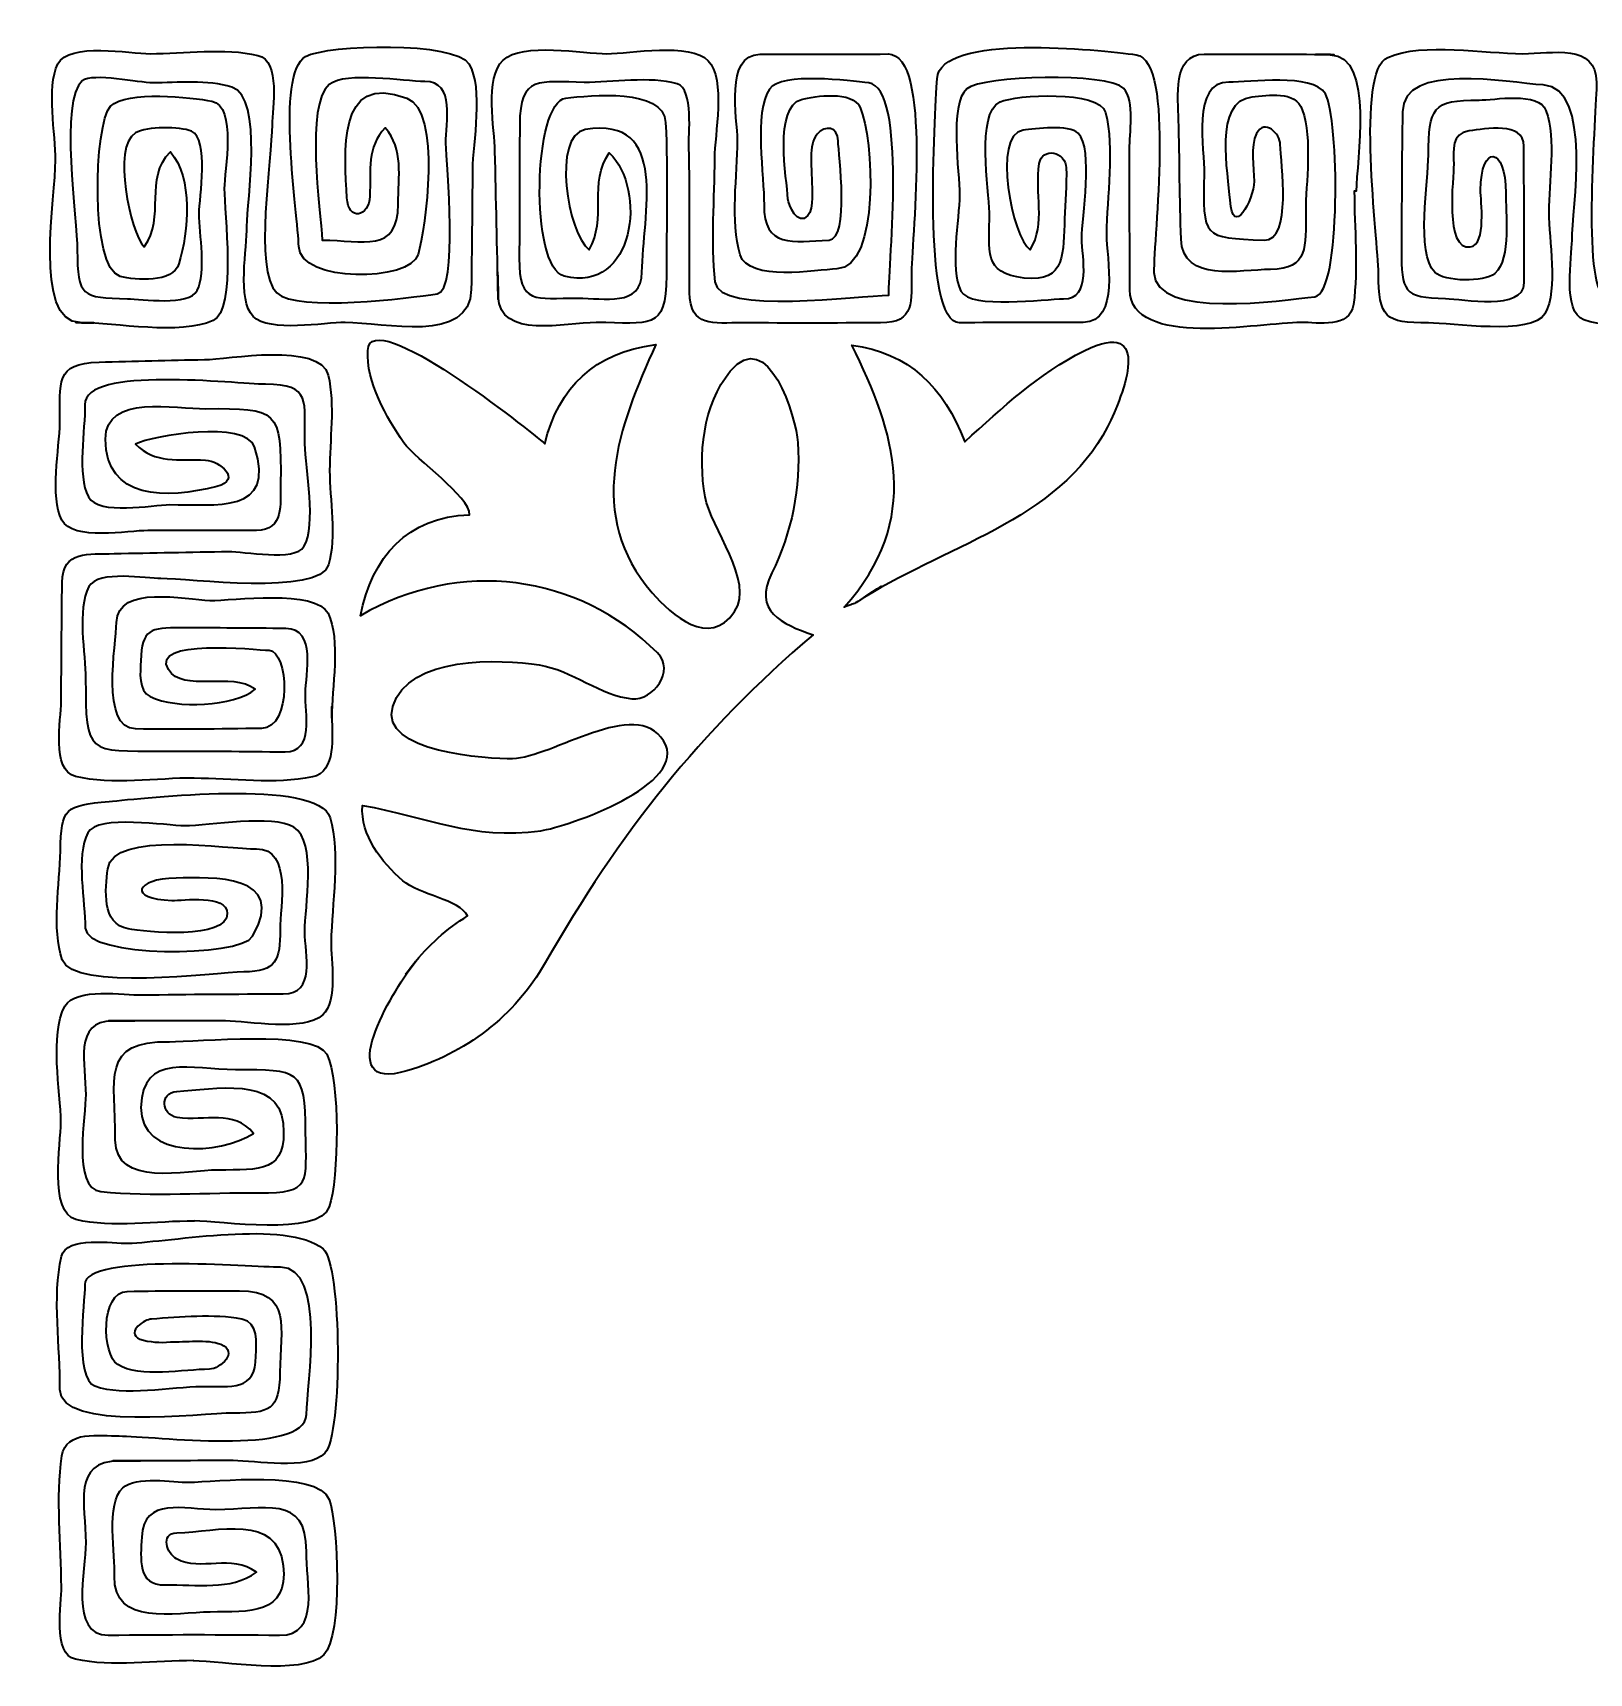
# Model space of a CAD drawing. Header units: inches. Extents: x 0.7 to 7.7, y -15.1 to -1.8.
# Drawn here: x 1.37 to 4.313, y -12.013 to -8.911 of the extents above; entities that cross this region are included whole.
import ezdxf

# ---------------------------------------------------------------- set-up
doc = ezdxf.new("R2010")
doc.units = ezdxf.units.IN
doc.header["$MEASUREMENT"] = 0
doc.layers.add('Layer 1', color=7, linetype='Continuous')

# ---------------------------------------------------------------- blocks, each defined once
blk = doc.blocks.new('block 2')
at = {"layer": 'Layer 1', "color": 250, "lineweight": 35}
for points, knots in [([(1.4591, -9.4592), (1.5263, -9.46), (1.6489, -9.483), (1.7104, -9.4554), (1.7557, -9.4351), (1.7311, -9.2491), (1.7315, -9.2057), (1.7319, -9.1731), (1.7557, -9.0492), (1.7082, -9.0403), (1.6705, -9.0331), (1.5468, -9.019), (1.5166, -9.0499), (1.4852, -9.082), (1.4768, -9.3566), (1.5348, -9.3716), (1.5638, -9.3791), (1.6346, -9.3849), (1.6457, -9.348), (1.6645, -9.2858), (1.6725, -9.1865), (1.6297, -9.136), (1.5788, -9.1868), (1.6218, -9.2593), (1.5802, -9.316), (1.5536, -9.2881), (1.5193, -9.1263), (1.5635, -9.1005), (1.585, -9.0879), (1.6482, -9.0881), (1.6694, -9.0971), (1.7037, -9.1116), (1.6841, -9.2238), (1.6841, -9.253), (1.6841, -9.2915), (1.6982, -9.3635), (1.6804, -9.3985), (1.6652, -9.4284), (1.5754, -9.4146), (1.5485, -9.414), (1.4622, -9.4118), (1.454, -9.4101), (1.4536, -9.322), (1.4535, -9.268), (1.4193, -9.0357), (1.4629, -9.0021), (1.4837, -8.986), (1.5712, -9.0059), (1.5962, -9.0057), (1.6432, -9.0053), (1.7002, -8.9993), (1.746, -9.0141), (1.8064, -9.0336), (1.7745, -9.2316), (1.7745, -9.2769), (1.7746, -9.3161), (1.7558, -9.4165), (1.786, -9.4475), (1.8164, -9.4785), (1.9213, -9.4588), (1.9603, -9.4589), (2.0332, -9.459), (2.1972, -9.5008), (2.1986, -9.3963), (2.1996, -9.321), (2.2003, -9.2457), (2.2009, -9.1704), (2.2014, -9.1181), (2.222, -9.0162), (2.1941, -8.9698), (2.1683, -8.927), (1.9271, -8.9324), (1.8853, -8.9559), (1.8277, -8.9884), (1.8709, -9.2554), (1.8724, -9.3154), (1.8742, -9.3837), (2.0835, -9.3831), (2.0983, -9.33), (2.1119, -9.281), (2.1436, -9.0598), (2.0769, -9.0346), (1.9421, -8.9835), (1.9595, -9.1416), (1.9635, -9.2233), (1.9657, -9.2674), (2.0055, -9.2598), (2.0069, -9.22), (2.0086, -9.1694), (2.0004, -9.1283), (2.0359, -9.0907), (2.0711, -9.1315), (2.0606, -9.1824), (2.0604, -9.2351), (2.0602, -9.329), (1.9936, -9.3032), (1.9167, -9.3032), (1.9137, -9.248), (1.8838, -9.0457), (1.9302, -9.009), (1.9625, -8.9835), (2.0709, -9.0033), (2.1109, -9.0031), (2.1695, -9.0029), (2.1499, -9.0817), (2.1506, -9.1201), (2.1513, -9.1582), (2.1754, -9.3992), (2.1339, -9.4049), (2.082, -9.4121), (1.8693, -9.4399), (1.8309, -9.4031), (1.7863, -9.3605), (1.822, -9.1453), (1.8219, -9.0851), (1.8219, -9.0545), (1.8393, -8.9642), (1.7949, -8.9537), (1.7326, -8.9389), (1.655, -8.9506), (1.5912, -8.9505), (1.5545, -8.9504), (1.4375, -8.9282), (1.4169, -8.9699), (1.3948, -9.0145), (1.4128, -9.1037), (1.4126, -9.1525), (1.4124, -9.2161), (1.3695, -9.4582), (1.4591, -9.4592), (1.5344, -9.4601), (1.419, -9.4588), (1.4591, -9.4592)], [0, 0, 0, 0, 1, 1, 1, 2, 2, 2, 3, 3, 3, 4, 4, 4, 5, 5, 5, 6, 6, 6, 7, 7, 7, 8, 8, 8, 9, 9, 9, 10, 10, 10, 11, 11, 11, 12, 12, 12, 13, 13, 13, 14, 14, 14, 15, 15, 15, 16, 16, 16, 17, 17, 17, 18, 18, 18, 19, 19, 19, 20, 20, 20, 21, 21, 21, 22, 22, 22, 23, 23, 23, 24, 24, 24, 25, 25, 25, 26, 26, 26, 27, 27, 27, 28, 28, 28, 29, 29, 29, 30, 30, 30, 31, 31, 31, 32, 32, 32, 33, 33, 33, 34, 34, 34, 35, 35, 35, 36, 36, 36, 37, 37, 37, 38, 38, 38, 39, 39, 39, 40, 40, 40, 41, 41, 41, 42, 42, 42, 43, 43, 43, 44, 44, 44, 44]), ([(2.2495, -9.4086), (2.2514, -9.4917), (2.3773, -9.4593), (2.4348, -9.4591), (2.5362, -9.4587), (2.5673, -9.4763), (2.5675, -9.3703), (2.5677, -9.274), (2.5709, -9.177), (2.5661, -9.0808), (2.5627, -9.0141), (2.4229, -9.0299), (2.3776, -9.0345), (2.3156, -9.0408), (2.3083, -9.3545), (2.3746, -9.3712), (2.5068, -9.4046), (2.5321, -9.2076), (2.4597, -9.1381), (2.4196, -9.1939), (2.4564, -9.2629), (2.4214, -9.3213), (2.3808, -9.2916), (2.3511, -9.1048), (2.4139, -9.0942), (2.5756, -9.067), (2.5227, -9.2572), (2.5214, -9.3638), (2.5205, -9.4303), (2.4494, -9.4127), (2.4003, -9.4127), (2.3193, -9.4126), (2.2889, -9.4263), (2.2894, -9.3372), (2.2898, -9.253), (2.29, -9.1688), (2.2902, -9.0846), (2.2904, -8.9906), (2.3281, -9.0037), (2.4123, -9.0048), (2.4655, -9.0056), (2.5362, -8.9924), (2.5879, -9.0074), (2.6195, -9.0166), (2.6093, -9.108), (2.6099, -9.1274), (2.6128, -9.2189), (2.6109, -9.3104), (2.6116, -9.4019), (2.6122, -9.4692), (2.6552, -9.4592), (2.7121, -9.4596), (2.799, -9.4601), (2.8858, -9.4599), (2.9727, -9.4597), (3.0384, -9.4596), (3.0307, -9.4183), (3.0312, -9.3629), (3.0317, -9.2962), (3.0705, -8.9506), (2.9867, -8.9511), (2.906, -8.9517), (2.8252, -8.9516), (2.7444, -8.9517), (2.6772, -8.9517), (2.702, -9.073), (2.7021, -9.1145), (2.7023, -9.1803), (2.6878, -9.2674), (2.7069, -9.3307), (2.7227, -9.3828), (2.8517, -9.359), (2.8898, -9.3577), (2.9725, -9.3547), (2.9595, -9.1097), (2.934, -9.0524), (2.9193, -9.0196), (2.8488, -9.0304), (2.8229, -9.0372), (2.7702, -9.0512), (2.7951, -9.1876), (2.7975, -9.2251), (2.7982, -9.2368), (2.8159, -9.2778), (2.8352, -9.2568), (2.847, -9.244), (2.8425, -9.202), (2.8425, -9.1901), (2.8427, -9.1652), (2.8352, -9.124), (2.8527, -9.1028), (2.8675, -9.0849), (2.8919, -9.0883), (2.8924, -9.1152), (2.8928, -9.1413), (2.9151, -9.3003), (2.8752, -9.3029), (2.8062, -9.3073), (2.7516, -9.3178), (2.7523, -9.2363), (2.7527, -9.1849), (2.7328, -9.0605), (2.7624, -9.0176), (2.7854, -8.9844), (2.9147, -9.0021), (2.9503, -9.0059), (3.0229, -9.0135), (2.988, -9.3484), (2.988, -9.4073), (2.9341, -9.4073), (2.6661, -9.4455), (2.6592, -9.3819), (2.6509, -9.3056), (2.6584, -9.2246), (2.6586, -9.1479), (2.6587, -9.1052), (2.6801, -8.9987), (2.6469, -8.9639), (2.6128, -8.9282), (2.4983, -8.9505), (2.4552, -8.9505), (2.4102, -8.9506), (2.2955, -8.9284), (2.2588, -8.9626), (2.2239, -8.9949), (2.2427, -9.096), (2.2435, -9.1346), (2.2454, -9.226), (2.2474, -9.3173), (2.2495, -9.4086), (2.2505, -9.4504), (2.2467, -9.2869), (2.2495, -9.4086)], [0, 0, 0, 0, 1, 1, 1, 2, 2, 2, 3, 3, 3, 4, 4, 4, 5, 5, 5, 6, 6, 6, 7, 7, 7, 8, 8, 8, 9, 9, 9, 10, 10, 10, 11, 11, 11, 12, 12, 12, 13, 13, 13, 14, 14, 14, 15, 15, 15, 16, 16, 16, 17, 17, 17, 18, 18, 18, 19, 19, 19, 20, 20, 20, 21, 21, 21, 22, 22, 22, 23, 23, 23, 24, 24, 24, 25, 25, 25, 26, 26, 26, 27, 27, 27, 28, 28, 28, 29, 29, 29, 30, 30, 30, 31, 31, 31, 32, 32, 32, 33, 33, 33, 34, 34, 34, 35, 35, 35, 36, 36, 36, 37, 37, 37, 38, 38, 38, 39, 39, 39, 40, 40, 40, 41, 41, 41, 42, 42, 42, 43, 43, 43, 44, 44, 44, 44]), ([(3.823, -8.9524), (3.7436, -8.9507), (3.6642, -8.9515), (3.5847, -8.9514), (3.5237, -8.9514), (3.5353, -9.0351), (3.5363, -9.0754), (3.5382, -9.1506), (3.5379, -9.2259), (3.5408, -9.3011), (3.544, -9.3844), (3.6522, -9.359), (3.7099, -9.3586), (3.7828, -9.3579), (3.7763, -9.3136), (3.7765, -9.2515), (3.7766, -9.1921), (3.7897, -9.1142), (3.77, -9.0567), (3.7572, -9.0191), (3.705, -9.0294), (3.6753, -9.0322), (3.6014, -9.0393), (3.6306, -9.1777), (3.6335, -9.2273), (3.6378, -9.3014), (3.6785, -9.2284), (3.6788, -9.1917), (3.6789, -9.1668), (3.6714, -9.1249), (3.6836, -9.1017), (3.6989, -9.0723), (3.7283, -9.1026), (3.7285, -9.1221), (3.7289, -9.1567), (3.7521, -9.3053), (3.6977, -9.3032), (3.5809, -9.2987), (3.582, -9.299), (3.5846, -9.1778), (3.5855, -9.1339), (3.5596, -9.0021), (3.6313, -9.0043), (3.67, -9.0056), (3.789, -8.986), (3.8137, -9.0265), (3.8398, -9.0695), (3.8443, -9.4047), (3.7937, -9.4102), (3.7329, -9.4167), (3.4918, -9.4535), (3.4896, -9.3645), (3.4881, -9.3012), (3.5306, -8.9634), (3.4559, -8.9526), (3.3884, -8.943), (3.0839, -8.911), (3.0795, -8.9979), (3.0761, -9.0667), (3.0496, -9.46), (3.1218, -9.4594), (3.1998, -9.4589), (3.2779, -9.4587), (3.356, -9.4587), (3.4263, -9.4586), (3.3995, -9.3361), (3.3998, -9.292), (3.4001, -9.2215), (3.4158, -9.13), (3.3978, -9.0617), (3.3865, -9.0191), (3.2279, -9.0279), (3.1985, -9.0418), (3.1525, -9.0636), (3.1778, -9.2093), (3.1783, -9.2507), (3.1792, -9.3249), (3.1648, -9.3656), (3.2443, -9.3749), (3.3244, -9.3844), (3.3175, -9.3241), (3.3206, -9.2628), (3.3221, -9.2311), (3.3247, -9.1985), (3.3237, -9.1667), (3.3228, -9.1358), (3.2782, -9.1259), (3.2728, -9.1583), (3.2636, -9.2135), (3.286, -9.2718), (3.2556, -9.3213), (3.2215, -9.3), (3.1827, -9.1033), (3.2421, -9.0953), (3.2651, -9.0922), (3.3291, -9.0838), (3.3463, -9.101), (3.3759, -9.1305), (3.3532, -9.2606), (3.3532, -9.3002), (3.3531, -9.3344), (3.3732, -9.4152), (3.3185, -9.4143), (3.284, -9.4138), (3.1426, -9.4345), (3.1246, -9.3996), (3.1029, -9.3577), (3.1216, -9.2642), (3.1219, -9.2174), (3.1222, -9.1762), (3.1014, -9.0463), (3.1356, -9.0171), (3.1659, -8.9913), (3.4011, -8.9855), (3.4324, -9.0162), (3.4539, -9.0374), (3.4432, -9.106), (3.4433, -9.1298), (3.4437, -9.219), (3.4435, -9.3082), (3.444, -9.3974), (3.4447, -9.509), (3.6907, -9.459), (3.7677, -9.4588), (3.8003, -9.4587), (3.8605, -9.4708), (3.8669, -9.4246), (3.8765, -9.3554), (3.8684, -9.2802), (3.8684, -9.2105), (3.8696, -9.2105), (3.8708, -9.2105), (3.8721, -9.2105), (3.8721, -9.1552), (3.9081, -8.9542), (3.823, -8.9524), (3.7436, -8.9507), (3.8603, -8.9531), (3.823, -8.9524)], [0, 0, 0, 0, 1, 1, 1, 2, 2, 2, 3, 3, 3, 4, 4, 4, 5, 5, 5, 6, 6, 6, 7, 7, 7, 8, 8, 8, 9, 9, 9, 10, 10, 10, 11, 11, 11, 12, 12, 12, 13, 13, 13, 14, 14, 14, 15, 15, 15, 16, 16, 16, 17, 17, 17, 18, 18, 18, 19, 19, 19, 20, 20, 20, 21, 21, 21, 22, 22, 22, 23, 23, 23, 24, 24, 24, 25, 25, 25, 26, 26, 26, 27, 27, 27, 28, 28, 28, 29, 29, 29, 30, 30, 30, 31, 31, 31, 32, 32, 32, 33, 33, 33, 34, 34, 34, 35, 35, 35, 36, 36, 36, 37, 37, 37, 38, 38, 38, 39, 39, 39, 40, 40, 40, 41, 41, 41, 42, 42, 42, 43, 43, 43, 44, 44, 44, 45, 45, 45, 46, 46, 46, 46]), ([(4.6572, -8.9507), (4.5778, -8.95), (4.4983, -8.9498), (4.4189, -8.9511), (4.3496, -8.9523), (4.3699, -9.0363), (4.3708, -9.0853), (4.3721, -9.1592), (4.3535, -9.2602), (4.3758, -9.3309), (4.3903, -9.3768), (4.5495, -9.3681), (4.5855, -9.3533), (4.6318, -9.3342), (4.607, -9.1891), (4.6066, -9.1487), (4.6056, -9.0497), (4.6054, -9.023), (4.495, -9.0375), (4.4483, -9.0436), (4.4663, -9.2023), (4.4663, -9.2339), (4.4662, -9.2549), (4.486, -9.2589), (4.4994, -9.2492), (4.5236, -9.2318), (4.5128, -9.1735), (4.5127, -9.1497), (4.5125, -9.0758), (4.5559, -9.083), (4.5601, -9.1526), (4.5647, -9.2283), (4.5923, -9.3041), (4.4951, -9.3038), (4.4032, -9.3034), (4.4167, -9.273), (4.4176, -9.1908), (4.4181, -9.1449), (4.3956, -9.0014), (4.467, -9.0037), (4.5023, -9.0048), (4.6333, -8.9874), (4.6505, -9.0252), (4.679, -9.0881), (4.6567, -9.21), (4.6573, -9.2788), (4.6577, -9.3298), (4.6811, -9.4108), (4.61, -9.4114), (4.5281, -9.4121), (4.4229, -9.4296), (4.3434, -9.4089), (4.2963, -9.3967), (4.3267, -9.056), (4.3264, -9.0052), (4.326, -8.9292), (4.2416, -8.9507), (4.1872, -8.9505), (4.1145, -8.9502), (3.9994, -8.9285), (3.9316, -8.9575), (3.8701, -8.9839), (3.9135, -9.3028), (3.9142, -9.366), (3.915, -9.45), (3.9252, -9.4597), (4.009, -9.4597), (4.0495, -9.4597), (4.2054, -9.4843), (4.2289, -9.4422), (4.2549, -9.3958), (4.236, -9.302), (4.236, -9.2505), (4.2361, -9.1925), (4.2505, -9.1136), (4.2309, -9.058), (4.218, -9.0217), (4.1314, -9.0383), (4.1047, -9.0382), (4.0154, -9.0377), (4.0093, -9.0537), (4.0087, -9.1424), (4.0084, -9.1887), (3.9846, -9.3293), (4.0205, -9.3639), (4.0391, -9.3818), (4.1135, -9.3838), (4.1342, -9.366), (4.1656, -9.3389), (4.1545, -9.2483), (4.1547, -9.2141), (4.1554, -9.1254), (4.1075, -9.1206), (4.1072, -9.2089), (4.1071, -9.2275), (4.1193, -9.3114), (4.0876, -9.3161), (4.0383, -9.3236), (4.0566, -9.1851), (4.0564, -9.1598), (4.0561, -9.1324), (4.0514, -9.1009), (4.0856, -9.0966), (4.1158, -9.0929), (4.189, -9.0779), (4.1891, -9.1252), (4.1894, -9.2115), (4.1895, -9.2977), (4.1894, -9.384), (4.1893, -9.4376), (4.0726, -9.414), (4.0409, -9.4135), (3.9606, -9.4122), (3.9576, -9.4), (3.9577, -9.3213), (3.9578, -9.2344), (3.9583, -9.1475), (3.9595, -9.0607), (3.9608, -8.9657), (4.1577, -9.0054), (4.2256, -9.0097), (4.3204, -9.0156), (4.2798, -9.246), (4.2801, -9.3037), (4.2802, -9.3324), (4.2611, -9.4399), (4.3024, -9.4539), (4.3651, -9.475), (4.4554, -9.4587), (4.5209, -9.4584), (4.5562, -9.4583), (4.69, -9.4815), (4.7017, -9.4323), (4.7179, -9.3637), (4.7046, -9.2793), (4.7046, -9.2091), (4.7049, -9.2091), (4.7051, -9.2091), (4.7054, -9.2091), (4.7054, -9.1544), (4.7429, -8.9516), (4.6572, -8.9507), (4.5778, -8.95), (4.6908, -8.9511), (4.6572, -8.9507)], [0, 0, 0, 0, 1, 1, 1, 2, 2, 2, 3, 3, 3, 4, 4, 4, 5, 5, 5, 6, 6, 6, 7, 7, 7, 8, 8, 8, 9, 9, 9, 10, 10, 10, 11, 11, 11, 12, 12, 12, 13, 13, 13, 14, 14, 14, 15, 15, 15, 16, 16, 16, 17, 17, 17, 18, 18, 18, 19, 19, 19, 20, 20, 20, 21, 21, 21, 22, 22, 22, 23, 23, 23, 24, 24, 24, 25, 25, 25, 26, 26, 26, 27, 27, 27, 28, 28, 28, 29, 29, 29, 30, 30, 30, 31, 31, 31, 32, 32, 32, 33, 33, 33, 34, 34, 34, 35, 35, 35, 36, 36, 36, 37, 37, 37, 38, 38, 38, 39, 39, 39, 40, 40, 40, 41, 41, 41, 42, 42, 42, 43, 43, 43, 44, 44, 44, 45, 45, 45, 46, 46, 46, 47, 47, 47, 48, 48, 48, 48]), ([(2.0887, -10.6734), (2.0505, -10.723), (1.9322, -10.9169), (2.0769, -10.8742), (2.1879, -10.8415), (2.2808, -10.7708), (2.3385, -10.6701), (2.4778, -10.4268), (2.631, -10.231), (2.8452, -10.0494), (2.7853, -10.0294), (2.7311, -10.0046), (2.7669, -9.9326), (2.8049, -9.8561), (2.8217, -9.7711), (2.8163, -9.6859), (2.8133, -9.6388), (2.7599, -9.4638), (2.6883, -9.551), (2.6364, -9.6142), (2.6272, -9.7105), (2.6408, -9.7883), (2.651, -9.8462), (2.7352, -9.9483), (2.6966, -10.0056), (2.6491, -10.0761), (2.577, -10.0116), (2.5409, -9.9703), (2.4134, -9.8246), (2.4768, -9.6543), (2.5479, -9.5008), (2.4307, -9.516), (2.3644, -9.5812), (2.3376, -9.6882), (2.3107, -9.6645), (2.0073, -9.4227), (2.0028, -9.5117), (1.9999, -9.5703), (2.0386, -9.6402), (2.0713, -9.6862), (2.0941, -9.7184), (2.1961, -9.7877), (2.1956, -9.8229), (2.078, -9.825), (2.0109, -9.9035), (1.9889, -10.0135), (2.1754, -9.9048), (2.4006, -9.9334), (2.5509, -10.0838), (2.5843, -10.1173), (2.5429, -10.1743), (2.5023, -10.1705), (2.4448, -10.1652), (2.3883, -10.1159), (2.3273, -10.1065), (2.2537, -10.0951), (2.0795, -10.0882), (2.0503, -10.1852), (2.024, -10.2727), (2.2313, -10.2848), (2.2766, -10.2839), (2.3522, -10.2824), (2.5096, -10.1658), (2.5624, -10.2502), (2.6139, -10.3327), (2.3786, -10.4131), (2.33, -10.42), (2.2, -10.4385), (2.114, -10.3933), (1.9928, -10.3721), (1.9893, -10.4298), (2.0285, -10.4789), (2.0695, -10.5148), (2.0993, -10.5408), (2.1772, -10.5505), (2.1915, -10.5812), (2.1529, -10.6051), (2.1165, -10.6372), (2.0887, -10.6734), (2.0486, -10.7255), (2.1101, -10.6455), (2.0887, -10.6734)], [0, 0, 0, 0, 1, 1, 1, 2, 2, 2, 3, 3, 3, 4, 4, 4, 5, 5, 5, 6, 6, 6, 7, 7, 7, 8, 8, 8, 9, 9, 9, 10, 10, 10, 11, 11, 11, 12, 12, 12, 13, 13, 13, 14, 14, 14, 15, 15, 15, 16, 16, 16, 17, 17, 17, 18, 18, 18, 19, 19, 19, 20, 20, 20, 21, 21, 21, 22, 22, 22, 23, 23, 23, 24, 24, 24, 25, 25, 25, 26, 26, 26, 27, 27, 27, 27]), ([(2.9268, -9.9883), (3.087, -9.8834), (3.3097, -9.8358), (3.4017, -9.656), (3.433, -9.5948), (3.4897, -9.4463), (3.3579, -9.5124), (3.2691, -9.557), (3.2048, -9.6188), (3.1318, -9.6844), (3.0922, -9.5801), (3.0262, -9.5167), (2.9182, -9.5016), (3.0006, -9.6679), (3.0525, -9.8309), (2.9039, -9.9975), (2.9176, -9.9921), (2.9227, -9.991), (2.9268, -9.9883), (3.0347, -9.9177), (2.9227, -9.991), (2.9268, -9.9883)], [0, 0, 0, 0, 1, 1, 1, 2, 2, 2, 3, 3, 3, 4, 4, 4, 5, 5, 5, 6, 6, 6, 7, 7, 7, 7]), ([(1.9349, -10.2059), (1.9344, -10.1521), (1.9525, -10.0579), (1.9279, -10.0089), (1.9045, -9.9623), (1.747, -9.9852), (1.7043, -9.9845), (1.6588, -9.9836), (1.5295, -9.9528), (1.5279, -10.0264), (1.527, -10.0659), (1.4968, -10.227), (1.5638, -10.2276), (1.6431, -10.2284), (1.7225, -10.2278), (1.8019, -10.2266), (1.8605, -10.2257), (1.8534, -10.0802), (1.8162, -10.0788), (1.7905, -10.0779), (1.5898, -10.0553), (1.6259, -10.115), (1.6531, -10.16), (1.7468, -10.1187), (1.7901, -10.1526), (1.7498, -10.1852), (1.6413, -10.1907), (1.5916, -10.1664), (1.5682, -10.155), (1.5729, -10.1195), (1.5737, -10.0987), (1.5759, -10.0384), (1.5912, -10.0363), (1.6497, -10.0364), (1.7158, -10.0365), (1.782, -10.0369), (1.8482, -10.0376), (1.9065, -10.0382), (1.8858, -10.1246), (1.885, -10.16), (1.8841, -10.1974), (1.9025, -10.2716), (1.8465, -10.2709), (1.7694, -10.27), (1.6922, -10.2692), (1.6151, -10.2694), (1.4728, -10.2695), (1.4696, -10.2773), (1.4694, -10.1328), (1.4693, -10.0859), (1.4524, -10.0012), (1.4757, -9.9584), (1.4929, -9.9267), (1.5851, -9.9432), (1.6118, -9.9431), (1.6619, -9.9431), (1.9116, -9.9761), (1.9287, -9.9173), (1.9442, -9.8638), (1.931, -9.7938), (1.9308, -9.7388), (1.9307, -9.6815), (1.9413, -9.615), (1.9282, -9.5588), (1.9135, -9.4951), (1.7362, -9.5285), (1.6939, -9.5291), (1.6276, -9.5301), (1.5612, -9.5319), (1.4948, -9.5337), (1.4101, -9.5361), (1.4217, -9.5728), (1.4207, -9.6481), (1.42, -9.6971), (1.4016, -9.7884), (1.4245, -9.8327), (1.4452, -9.8726), (1.5511, -9.8523), (1.5869, -9.8524), (1.6553, -9.8525), (1.7238, -9.8527), (1.7923, -9.8521), (1.8452, -9.8516), (1.8375, -9.8029), (1.8381, -9.7626), (1.8401, -9.6243), (1.8326, -9.6203), (1.6961, -9.622), (1.6405, -9.6226), (1.5067, -9.5925), (1.5068, -9.6797), (1.5068, -9.7939), (1.6219, -9.7937), (1.7176, -9.7689), (1.7653, -9.7565), (1.7236, -9.7205), (1.6959, -9.7192), (1.6444, -9.7166), (1.601, -9.7266), (1.5637, -9.689), (1.5961, -9.6722), (1.772, -9.643), (1.789, -9.6943), (1.8314, -9.8225), (1.7137, -9.8024), (1.6282, -9.8034), (1.5961, -9.8037), (1.4938, -9.8241), (1.4748, -9.7888), (1.4526, -9.7479), (1.4689, -9.6604), (1.468, -9.6144), (1.4664, -9.54), (1.7539, -9.5755), (1.8095, -9.5756), (1.8975, -9.5758), (1.8825, -9.608), (1.884, -9.6884), (1.8849, -9.7358), (1.9067, -9.8412), (1.8822, -9.8827), (1.8652, -9.9114), (1.7672, -9.8915), (1.7402, -9.892), (1.6679, -9.893), (1.5955, -9.8945), (1.5232, -9.896), (1.4749, -9.897), (1.4257, -9.8891), (1.425, -9.9505), (1.4241, -10.0257), (1.4235, -10.101), (1.4233, -10.1762), (1.4232, -10.2085), (1.4033, -10.3062), (1.4505, -10.3176), (1.5189, -10.3339), (1.6044, -10.3204), (1.6745, -10.3204), (1.6745, -10.3205), (1.6745, -10.3207), (1.6745, -10.3209), (1.7457, -10.3209), (1.8282, -10.3329), (1.8981, -10.3184), (1.944, -10.3089), (1.9352, -10.2394), (1.9349, -10.2059), (1.9344, -10.1539), (1.935, -10.2182), (1.9349, -10.2059)], [0, 0, 0, 0, 1, 1, 1, 2, 2, 2, 3, 3, 3, 4, 4, 4, 5, 5, 5, 6, 6, 6, 7, 7, 7, 8, 8, 8, 9, 9, 9, 10, 10, 10, 11, 11, 11, 12, 12, 12, 13, 13, 13, 14, 14, 14, 15, 15, 15, 16, 16, 16, 17, 17, 17, 18, 18, 18, 19, 19, 19, 20, 20, 20, 21, 21, 21, 22, 22, 22, 23, 23, 23, 24, 24, 24, 25, 25, 25, 26, 26, 26, 27, 27, 27, 28, 28, 28, 29, 29, 29, 30, 30, 30, 31, 31, 31, 32, 32, 32, 33, 33, 33, 34, 34, 34, 35, 35, 35, 36, 36, 36, 37, 37, 37, 38, 38, 38, 39, 39, 39, 40, 40, 40, 41, 41, 41, 42, 42, 42, 43, 43, 43, 44, 44, 44, 45, 45, 45, 46, 46, 46, 47, 47, 47, 48, 48, 48, 49, 49, 49, 50, 50, 50, 50]), ([(1.5207, -10.7798), (1.5917, -10.7796), (1.6627, -10.7797), (1.7337, -10.7798), (1.7772, -10.7799), (1.8817, -10.801), (1.9177, -10.7684), (1.9468, -10.7421), (1.9332, -10.663), (1.9336, -10.6302), (1.9347, -10.5598), (1.9518, -10.4633), (1.9317, -10.3955), (1.9094, -10.3199), (1.577, -10.3587), (1.5136, -10.3647), (1.4308, -10.3725), (1.4229, -10.3761), (1.4217, -10.4586), (1.4208, -10.5198), (1.4047, -10.6058), (1.4253, -10.6643), (1.4463, -10.7242), (1.7145, -10.6886), (1.7683, -10.6872), (1.8304, -10.6856), (1.8372, -10.666), (1.8372, -10.6067), (1.8371, -10.5643), (1.8602, -10.4532), (1.7923, -10.4543), (1.7421, -10.4552), (1.5198, -10.4185), (1.5112, -10.492), (1.5067, -10.5307), (1.499, -10.5962), (1.5496, -10.6057), (1.581, -10.6116), (1.7378, -10.6269), (1.7372, -10.5767), (1.7368, -10.5392), (1.6535, -10.5525), (1.6326, -10.5519), (1.5485, -10.5493), (1.563, -10.5111), (1.6404, -10.5095), (1.7075, -10.5081), (1.8533, -10.5011), (1.7852, -10.6197), (1.7621, -10.66), (1.4687, -10.6605), (1.4687, -10.604), (1.4687, -10.5559), (1.4504, -10.4676), (1.4735, -10.424), (1.4922, -10.389), (1.6245, -10.4107), (1.6562, -10.4108), (1.7037, -10.4108), (1.8232, -10.3887), (1.8634, -10.4135), (1.9073, -10.4406), (1.8838, -10.5652), (1.8839, -10.6106), (1.884, -10.6555), (1.9054, -10.7283), (1.8427, -10.7285), (1.7535, -10.7288), (1.6643, -10.7292), (1.5752, -10.7306), (1.5436, -10.7311), (1.4505, -10.7155), (1.4302, -10.752), (1.4008, -10.8048), (1.4223, -10.9135), (1.4226, -10.9721), (1.4227, -11.0093), (1.3993, -11.143), (1.4511, -11.1554), (1.5193, -11.1718), (1.6047, -11.1582), (1.6747, -11.1582), (1.6747, -11.1581), (1.6747, -11.158), (1.6747, -11.1579), (1.7217, -11.1579), (1.9103, -11.1882), (1.93, -11.1315), (1.9483, -11.0787), (1.951, -10.8925), (1.9254, -10.8429), (1.9007, -10.7951), (1.678, -10.8197), (1.6279, -10.819), (1.4967, -10.8171), (1.5258, -10.8886), (1.5255, -11.0045), (1.5252, -11.0957), (1.6594, -11.0621), (1.7197, -11.0617), (1.7989, -11.0613), (1.852, -11.0665), (1.8429, -10.9734), (1.8341, -10.8829), (1.712, -10.9089), (1.6416, -10.9133), (1.609, -10.9154), (1.6122, -10.9577), (1.6423, -10.9622), (1.6966, -10.9704), (1.7485, -10.9465), (1.7871, -10.9924), (1.7229, -11.0335), (1.5723, -11.0414), (1.5741, -10.9432), (1.576, -10.839), (1.6709, -10.8721), (1.7526, -10.8722), (1.8733, -10.8725), (1.8844, -10.8697), (1.8854, -10.9903), (1.8862, -11.0847), (1.8976, -11.106), (1.7981, -11.1049), (1.6993, -11.1039), (1.5963, -11.1122), (1.498, -11.1026), (1.4433, -11.0973), (1.4696, -10.9545), (1.4697, -10.9194), (1.4698, -10.8628), (1.4452, -10.78), (1.5207, -10.7798), (1.6343, -10.7795), (1.4757, -10.7799), (1.5207, -10.7798)], [0, 0, 0, 0, 1, 1, 1, 2, 2, 2, 3, 3, 3, 4, 4, 4, 5, 5, 5, 6, 6, 6, 7, 7, 7, 8, 8, 8, 9, 9, 9, 10, 10, 10, 11, 11, 11, 12, 12, 12, 13, 13, 13, 14, 14, 14, 15, 15, 15, 16, 16, 16, 17, 17, 17, 18, 18, 18, 19, 19, 19, 20, 20, 20, 21, 21, 21, 22, 22, 22, 23, 23, 23, 24, 24, 24, 25, 25, 25, 26, 26, 26, 27, 27, 27, 28, 28, 28, 29, 29, 29, 30, 30, 30, 31, 31, 31, 32, 32, 32, 33, 33, 33, 34, 34, 34, 35, 35, 35, 36, 36, 36, 37, 37, 37, 38, 38, 38, 39, 39, 39, 40, 40, 40, 41, 41, 41, 42, 42, 42, 43, 43, 43, 44, 44, 44, 45, 45, 45, 45]), ([(1.533, -11.6117), (1.6049, -11.6113), (1.6768, -11.6114), (1.7487, -11.6113), (1.7899, -11.6112), (1.8898, -11.6307), (1.9218, -11.597), (1.9556, -11.5615), (1.954, -11.2395), (1.9183, -11.2107), (1.8487, -11.1546), (1.632, -11.1977), (1.549, -11.2001), (1.5227, -11.2009), (1.4326, -11.186), (1.4236, -11.2249), (1.4059, -11.3019), (1.4217, -11.3978), (1.4209, -11.4767), (1.4201, -11.5575), (1.6896, -11.5215), (1.7484, -11.5213), (1.8176, -11.5212), (1.8362, -11.5173), (1.8367, -11.4441), (1.8373, -11.361), (1.8613, -11.2903), (1.7601, -11.2901), (1.6894, -11.2899), (1.6187, -11.2898), (1.548, -11.2912), (1.4967, -11.2923), (1.5002, -11.4112), (1.5301, -11.4297), (1.5718, -11.4554), (1.6564, -11.4389), (1.7036, -11.4384), (1.7236, -11.4382), (1.7599, -11.4055), (1.7249, -11.3913), (1.6988, -11.3807), (1.6571, -11.3874), (1.6296, -11.3869), (1.6099, -11.3888), (1.5906, -11.3871), (1.5716, -11.3818), (1.5445, -11.3661), (1.5821, -11.3442), (1.594, -11.3435), (1.6481, -11.3403), (1.7113, -11.3335), (1.765, -11.3437), (1.7972, -11.3498), (1.7916, -11.389), (1.7914, -11.4135), (1.7909, -11.4811), (1.7452, -11.4707), (1.6891, -11.471), (1.632, -11.4712), (1.5404, -11.4903), (1.4869, -11.4701), (1.4467, -11.455), (1.468, -11.3133), (1.4678, -11.2784), (1.4674, -11.2181), (1.7847, -11.2454), (1.8378, -11.2456), (1.926, -11.2458), (1.8881, -11.4668), (1.8868, -11.524), (1.885, -11.6038), (1.5947, -11.5642), (1.5326, -11.5647), (1.497, -11.565), (1.4318, -11.5526), (1.4245, -11.6025), (1.4129, -11.6821), (1.4229, -11.77), (1.4237, -11.8504), (1.4241, -11.8802), (1.4061, -11.9773), (1.4503, -11.987), (1.5193, -12.0021), (1.6029, -11.9895), (1.6733, -11.9895), (1.6733, -11.9897), (1.6733, -11.9899), (1.6733, -11.9901), (1.7265, -11.9901), (1.8786, -12.0184), (1.9197, -11.9786), (1.9566, -11.9429), (1.9469, -11.7283), (1.9297, -11.6845), (1.9077, -11.6281), (1.7118, -11.6514), (1.6649, -11.6521), (1.6345, -11.6525), (1.5652, -11.6397), (1.5396, -11.6626), (1.5074, -11.6915), (1.5257, -11.7916), (1.5242, -11.8299), (1.5205, -11.9252), (1.6396, -11.8985), (1.7048, -11.8976), (1.7786, -11.8967), (1.8537, -11.9035), (1.843, -11.8096), (1.8318, -11.7113), (1.7192, -11.7452), (1.6419, -11.7479), (1.6094, -11.749), (1.6236, -11.7875), (1.641, -11.797), (1.6882, -11.8226), (1.7444, -11.7863), (1.7923, -11.8224), (1.7434, -11.8578), (1.6786, -11.8449), (1.6197, -11.8463), (1.5663, -11.8476), (1.5735, -11.7972), (1.5755, -11.7558), (1.5793, -11.6792), (1.655, -11.7039), (1.7159, -11.7041), (1.8051, -11.7043), (1.8883, -11.6738), (1.8868, -11.7831), (1.8861, -11.8388), (1.9145, -11.9426), (1.8361, -11.9415), (1.7281, -11.94), (1.62, -11.9401), (1.5119, -11.9413), (1.4375, -11.942), (1.4697, -11.8176), (1.4697, -11.7666), (1.4697, -11.6945), (1.4428, -11.6122), (1.533, -11.6117), (1.6481, -11.6111), (1.4735, -11.612), (1.533, -11.6117)], [0, 0, 0, 0, 1, 1, 1, 2, 2, 2, 3, 3, 3, 4, 4, 4, 5, 5, 5, 6, 6, 6, 7, 7, 7, 8, 8, 8, 9, 9, 9, 10, 10, 10, 11, 11, 11, 12, 12, 12, 13, 13, 13, 14, 14, 14, 15, 15, 15, 16, 16, 16, 17, 17, 17, 18, 18, 18, 19, 19, 19, 20, 20, 20, 21, 21, 21, 22, 22, 22, 23, 23, 23, 24, 24, 24, 25, 25, 25, 26, 26, 26, 27, 27, 27, 28, 28, 28, 29, 29, 29, 30, 30, 30, 31, 31, 31, 32, 32, 32, 33, 33, 33, 34, 34, 34, 35, 35, 35, 36, 36, 36, 37, 37, 37, 38, 38, 38, 39, 39, 39, 40, 40, 40, 41, 41, 41, 42, 42, 42, 43, 43, 43, 44, 44, 44, 45, 45, 45, 46, 46, 46, 47, 47, 47, 48, 48, 48, 48])]:
    blk.add_open_spline(points, degree=3, knots=knots, dxfattribs=at)

msp = doc.modelspace()

# ---------------------------------------------------------------- block references
at = {"layer": 'Layer 1'}
msp.add_blockref('block 2', (0, 0), dxfattribs=at)

doc.saveas('drawing.dxf')
